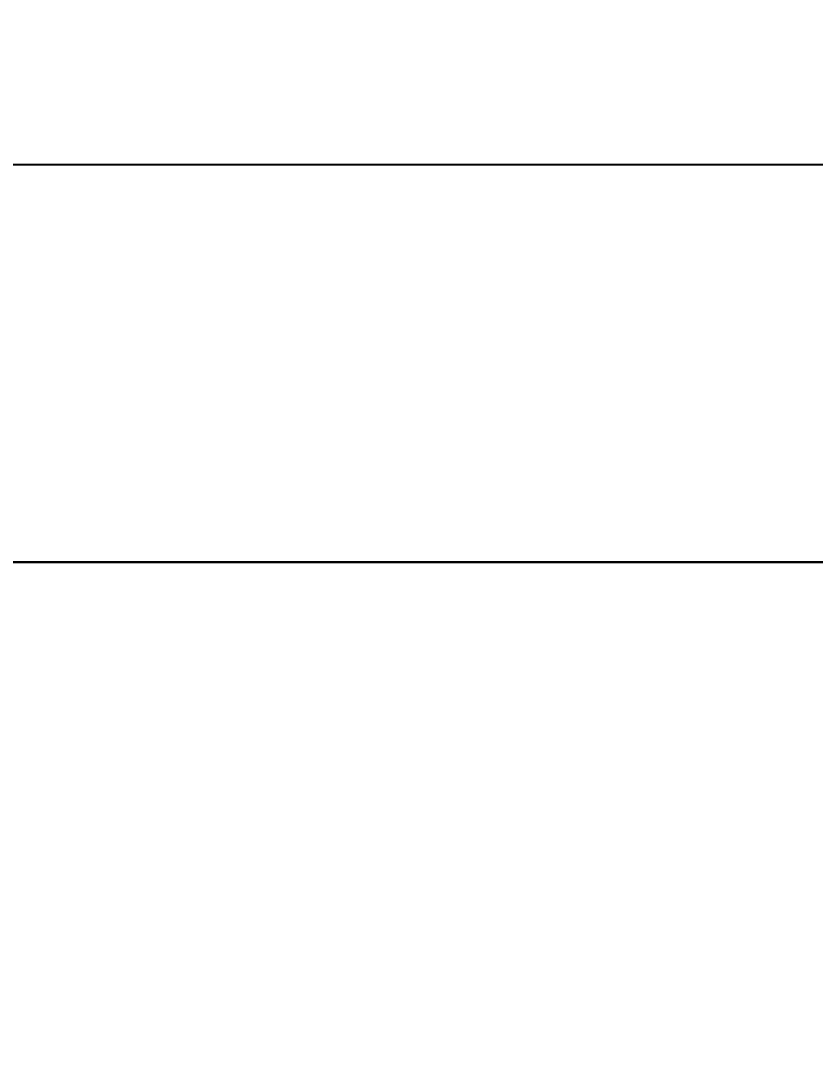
# Model space of a CAD drawing. Extents: x 11992 to 29481, y -6727 to 6811.
# Drawn here: x 19784.7 to 19833, y 4449.8 to 4513.3 of the extents above; entities that cross this region are included whole.
import ezdxf

# ---------------------------------------------------------------- set-up
doc = ezdxf.new("R2010")
doc.units = 0
doc.header["$MEASUREMENT"] = 0
doc.layers.get('0').update_dxf_attribs({"color": 8, "linetype": 'CONTINUOUS'})
doc.layers.get('Defpoints').update_dxf_attribs({"color": 8, "linetype": 'CONTINUOUS'})
doc.layers.add('zoylight 4标注', color=9, linetype='CONTINUOUS')
doc.layers.add('zoylight 5回路', color=4, linetype='CONTINUOUS')
doc.styles.add('CCD-DIM', font='archs.shx', dxfattribs={"width": 0.8})
doc.dimstyles.new('zoylight_DIM_40', dxfattribs={"dimscale": 40, "dimtxt": 1.9, "dimasz": 0.4, "dimexe": 0.5, "dimexo": 0.5, "dimgap": 0.5, "dimtad": 1, "dimdec": 0, "dimrnd": 5, "dimzin": 12, "dimdsep": 46, "dimtxsty": 'CCD-DIM', "dimblk": 'CCD_Dimension_Tick', "dimcen": 0.125, "dimclrd": 44, "dimclre": 44, "dimclrt": 50, "dimadec": 0, "dimazin": 0, "dimtfac": 1, "dimtdec": 0, "dimtmove": 2, "dimatfit": 3, "dimldrblk": 'CCD_Leader_Dot', "dimfxl": 0, "dimtvp": 1, "dimtolj": 1, "dimtzin": 0, "dimarcsym": 0})

# ---------------------------------------------------------------- blocks, each defined once
blk = doc.blocks.new('CCD_Dimension_Tick')
at = {"color": 0, "linetype": 'ByBlock'}
for p, q in [((-1.0906, 0), (0, 0)), ((0, 0), (1.0906, 0))]:
    blk.add_line(p, q, dxfattribs=at)
at = {"color": 0, "linetype": 'Continuous', "const_width": 0.6075}
blk.add_lwpolyline([(-0.6104, -0.6104), (0.6104, 0.6104)], dxfattribs=at)
blk = doc.blocks.new('*D51')
at = {"layer": 'Defpoints', "color": 0, "linetype": 'Continuous'}
for p in [(19109.618, 4504.542), (19109.618, 4430.548), (20098.936, 4430.548)]:
    blk.add_point(p, dxfattribs=at)
at = {"layer": 'zoylight 4标注', "color": 44, "linetype": 'Continuous', "lineweight": -2}
blk.add_line((19109.618, 4450.548), (19109.618, 4524.542), dxfattribs=at)
at = {"layer": 'zoylight 4标注', "color": 44, "lineweight": -2}
for p, q in [((20098.936, 4450.548), (20098.936, 4524.542)), ((20082.936, 4504.542), (19125.618, 4504.542))]:
    blk.add_line(p, q, dxfattribs=at)
at = {"layer": 'zoylight 4标注', "color": 44, "linetype": 'Continuous', "lineweight": -2, "xscale": 16, "yscale": 16, "zscale": 16}
for p, rotation in [((19109.618, 4504.542), 180.0000000015928), ((20098.936, 4504.542), 1.592805887185023e-09)]:
    blk.add_blockref('CCD_Dimension_Tick', p, dxfattribs=dict(at, rotation=rotation))
at = {"layer": 'zoylight 4标注', "color": 50, "linetype": 'Continuous', "insert": (19604.277, 4562.542), "char_height": 76, "attachment_point": 5, "rotation": 0, "style": 'CCD-DIM'}
blk.add_mtext('\\A1;990', dxfattribs=at)
blk = doc.blocks.new('CCD_Leader_Dot')
at = {"color": 0, "linetype": 'ByBlock'}
blk.add_line((-5, 0), (-10, 0), dxfattribs=at)
at = {"color": 0, "linetype": 'ByBlock', "const_width": 5}
blk.add_lwpolyline([(-2.5, 0, 1), (2.5, 0, 1)], format="xyb", close=True, dxfattribs=at)

msp = doc.modelspace()

# ---------------------------------------------------------------- linework, layer by layer
for p, q in [((19629.457, 4480.385, -1597.465), (20062.73, 4480.384, -1597.465)), ((19669.042, 4480.385, -1615.311), (20062.73, 4480.384, -1615.311)), ((19815.097, 4480.384, -1965.884), (19758.683, 4480.385, -1631.59)), ((20062.73, 4480.384, -2263.145), (19759.389, 4480.385, -2263.145)), ((20097.06, 4480.384, -2280.99), (19759.389, 4480.384, -2280.99)), ((19817.749, 4480.384, -1964.696), (19761.457, 4480.385, -1630.917)), ((19812.702, 4480.384, -2252.947), (19764.402, 4480.385, -2075.611)), ((19815.337, 4480.384, -2251.776), (19767.21, 4480.385, -2074.905)), ((19794.667, 4480.384, -2308.62), (19778.492, 4480.384, -2428.785)), ((19783.861, 4480.384, -2108.847), (19786.599, 4480.384, -2107.219)), ((19784.086, 4480.384, -2437.492), (19785.054, 4480.384, -2436.507)), ((19784.598, 4480.384, -2220.969), (19786.836, 4480.384, -2232.188)), ((19784.762, 4480.384, -2122.723), (19832.218, 4480.384, -2122.723)), ((19832.218, 4480.384, -2122.723), (19784.762, 4480.384, -2122.723)), ((19785.054, 4480.384, -2436.507), (19785.905, 4480.384, -2435.412)), ((19785.905, 4480.384, -2435.412), (19786.628, 4480.384, -2434.218)), ((19786.599, 4480.384, -2107.219), (19789.986, 4480.384, -2105.501)), ((19786.628, 4480.384, -2434.218), (19787.21, 4480.384, -2432.938)), ((19786.836, 4480.384, -2232.188), (19789.144, 4480.384, -2242.77)), ((19787.123, 4480.384, -2132.645), (19830.857, 4480.384, -2132.645)), ((19830.857, 4480.384, -2132.645), (19787.123, 4480.384, -2132.645)), ((19787.21, 4480.384, -2432.938), (19787.637, 4480.384, -2431.582)), ((19787.637, 4480.384, -2431.582), (19787.897, 4480.384, -2430.163)), ((19804.072, 4480.384, -2309.998), (19787.897, 4480.384, -2430.163)), ((19789.144, 4480.384, -2242.77), (19791.49, 4480.384, -2252.514)), ((19789.986, 4480.384, -2105.501), (19793.944, 4480.384, -2103.721)), ((19791.49, 4480.384, -2252.514), (19793.841, 4480.384, -2261.215)), ((19793.944, 4480.384, -2103.721), (19798.392, 4480.384, -2101.908)), ((19794.989, 4480.384, -2306.845), (19794.667, 4480.384, -2308.62)), ((19795.521, 4480.384, -2305.149), (19794.989, 4480.384, -2306.845)), ((19796.247, 4480.384, -2303.546), (19795.521, 4480.384, -2305.149)), ((19797.151, 4480.384, -2302.051), (19796.247, 4480.384, -2303.546)), ((19798.216, 4480.384, -2300.68), (19797.151, 4480.384, -2302.051)), ((19799.426, 4480.384, -2299.447), (19798.216, 4480.384, -2300.68)), ((19798.392, 4480.384, -2101.908), (19803.252, 4480.384, -2100.09)), ((19800.764, 4480.384, -2298.368), (19799.426, 4480.384, -2299.447)), ((19802.215, 4480.384, -2297.458), (19800.764, 4480.384, -2298.368)), ((19803.761, 4480.384, -2296.731), (19802.215, 4480.384, -2297.458)), ((19802.402, 4480.384, -2263.145), (19802.619, 4480.384, -2261.505)), ((19802.619, 4480.384, -2261.505), (19802.973, 4480.384, -2259.873)), ((19802.973, 4480.384, -2259.873), (19803.45, 4480.384, -2258.267)), ((19803.252, 4480.384, -2100.09), (19808.444, 4480.384, -2098.298)), ((19803.45, 4480.384, -2258.267), (19804.041, 4480.384, -2256.703)), ((19805.386, 4480.384, -2296.203), (19803.761, 4480.384, -2296.731)), ((19804.041, 4480.384, -2256.703), (19804.735, 4480.384, -2255.203)), ((19804.182, 4480.384, -2309.391), (19804.072, 4480.384, -2309.998)), ((19804.362, 4480.384, -2308.815), (19804.182, 4480.384, -2309.391)), ((19804.607, 4480.384, -2308.274), (19804.362, 4480.384, -2308.815)), ((19804.91, 4480.384, -2307.773), (19804.607, 4480.384, -2308.274)), ((19804.735, 4480.384, -2255.203), (19805.519, 4480.384, -2253.783)), ((19805.267, 4480.384, -2307.315), (19804.91, 4480.384, -2307.773)), ((19805.672, 4480.384, -2306.906), (19805.267, 4480.384, -2307.315)), ((19807.075, 4480.384, -2295.889), (19805.386, 4480.384, -2296.203)), ((19805.519, 4480.384, -2253.783), (19806.385, 4480.384, -2252.461)), ((19806.12, 4480.384, -2306.55), (19805.672, 4480.384, -2306.906)), ((19806.605, 4480.384, -2306.252), (19806.12, 4480.384, -2306.55)), ((19806.385, 4480.384, -2252.461), (19807.319, 4480.384, -2251.258)), ((19807.122, 4480.384, -2306.016), (19806.605, 4480.384, -2306.252)), ((19808.809, 4480.384, -2295.804), (19807.075, 4480.384, -2295.889)), ((19807.665, 4480.384, -2305.847), (19807.122, 4480.384, -2306.016)), ((19807.207, 4480.384, -2263.145), (19807.271, 4480.384, -2262.735)), ((19807.271, 4480.384, -2262.735), (19807.343, 4480.384, -2262.334)), ((19807.319, 4480.384, -2251.258), (19808.312, 4480.384, -2250.19)), ((19807.343, 4480.384, -2262.334), (19807.423, 4480.384, -2261.94)), ((19807.423, 4480.384, -2261.94), (19807.51, 4480.384, -2261.552)), ((19807.51, 4480.384, -2261.552), (19807.605, 4480.384, -2261.17)), ((19807.605, 4480.384, -2261.17), (19807.707, 4480.384, -2260.793)), ((19808.23, 4480.384, -2305.748), (19807.665, 4480.384, -2305.847)), ((19807.707, 4480.384, -2260.793), (19807.816, 4480.384, -2260.421)), ((19807.816, 4480.384, -2260.421), (19807.932, 4480.384, -2260.052)), ((19807.932, 4480.384, -2260.052), (19808.055, 4480.384, -2259.686)), ((19808.055, 4480.384, -2259.686), (19808.185, 4480.384, -2259.322)), ((19808.185, 4480.384, -2259.322), (19808.322, 4480.384, -2258.959)), ((19808.809, 4480.384, -2305.726), (19808.23, 4480.384, -2305.748)), ((19808.312, 4480.384, -2250.19), (19809.353, 4480.384, -2249.276)), ((19808.322, 4480.384, -2258.959), (19808.465, 4480.384, -2258.598)), ((19808.444, 4480.384, -2098.298), (19813.891, 4480.384, -2096.559)), ((19808.465, 4480.384, -2258.598), (19808.713, 4480.384, -2258.038)), ((19808.713, 4480.384, -2258.038), (19808.972, 4480.384, -2257.496)), ((19808.809, 4480.384, -2295.804), (20125.637, 4480.384, -2295.804)), ((19808.809, 4480.384, -2305.726), (20087.501, 4480.384, -2305.726)), ((19808.972, 4480.384, -2257.496), (19809.243, 4480.384, -2256.975)), ((19809.243, 4480.384, -2256.975), (19809.525, 4480.384, -2256.474)), ((19826.19, 4480.384, -1979.286), (19809.257, 4480.384, -1979.286)), ((19809.257, 4480.384, -1979.286), (19809.257, 4480.384, -1958.477)), ((19809.257, 4480.384, -1958.477), (19826.19, 4480.384, -1958.477)), ((19809.353, 4480.384, -2249.276), (19810.429, 4480.384, -2248.536)), ((19809.525, 4480.384, -2256.474), (19809.817, 4480.384, -2255.995)), ((19809.817, 4480.384, -2255.995), (19810.119, 4480.384, -2255.54)), ((19810.119, 4480.384, -2255.54), (19810.429, 4480.384, -2255.109)), ((19810.429, 4480.384, -2248.536), (19811.531, 4480.384, -2247.986)), ((19810.429, 4480.384, -2255.109), (19810.746, 4480.384, -2254.703)), ((19810.746, 4480.384, -2254.703), (19811.071, 4480.384, -2254.324)), ((19811.071, 4480.384, -2254.324), (19811.403, 4480.384, -2253.974)), ((19811.403, 4480.384, -2253.974), (19811.74, 4480.384, -2253.652)), ((19811.74, 4480.384, -2253.652), (19812.082, 4480.384, -2253.361)), ((19812.082, 4480.384, -2253.361), (19812.134, 4480.384, -2253.325)), ((19812.134, 4480.384, -2253.325), (19812.186, 4480.384, -2253.287)), ((19812.186, 4480.384, -2253.287), (19812.237, 4480.384, -2253.248)), ((19812.237, 4480.384, -2253.248), (19812.289, 4480.384, -2253.207)), ((19812.289, 4480.384, -2253.207), (19812.34, 4480.384, -2253.167)), ((19812.34, 4480.384, -2253.167), (19812.392, 4480.384, -2253.128)), ((19812.392, 4480.384, -2253.128), (19812.444, 4480.384, -2253.09)), ((19812.444, 4480.384, -2253.09), (19812.495, 4480.384, -2253.054)), ((19812.495, 4480.384, -2253.054), (19812.547, 4480.384, -2253.021)), ((19812.547, 4480.384, -2253.021), (19812.599, 4480.384, -2252.992)), ((19812.599, 4480.384, -2252.992), (19812.651, 4480.384, -2252.967)), ((19812.651, 4480.384, -2252.967), (19812.702, 4480.384, -2252.947)), ((19812.702, 4480.384, -2252.947), (19812.83, 4480.384, -2253.313)), ((19812.83, 4480.384, -2253.313), (19813.002, 4480.384, -2253.65)), ((19813.002, 4480.384, -2253.65), (19813.215, 4480.384, -2253.957)), ((19813.215, 4480.384, -2253.957), (19813.464, 4480.384, -2254.231)), ((19813.464, 4480.384, -2254.231), (19813.746, 4480.384, -2254.469)), ((19813.746, 4480.384, -2254.469), (19814.054, 4480.384, -2254.67)), ((19813.891, 4480.384, -2096.559), (19819.511, 4480.384, -2094.903)), ((19814.054, 4480.384, -2254.67), (19814.386, 4480.384, -2254.83)), ((19814.235, 4480.384, -2247.022), (19816.06, 4480.384, -2246.822)), ((19814.386, 4480.384, -2254.83), (19814.736, 4480.384, -2254.948)), ((19814.736, 4480.384, -2254.948), (19815.1, 4480.384, -2255.021)), ((19815.1, 4480.384, -2255.021), (19815.474, 4480.384, -2255.046)), ((19846.172, 4480.384, -1625.698), (19815.148, 4480.384, -1964.523)), ((19815.148, 4480.384, -1964.523), (19816.13, 4480.384, -2246.884)), ((19888.115, 4480.384, -2252.534), (19815.234, 4480.384, -1964.799)), ((19815.337, 4480.384, -2251.776), (19815.705, 4480.384, -2251.738)), ((19815.474, 4480.384, -2255.046), (19815.854, 4480.384, -2255.022)), ((19815.705, 4480.384, -2251.738), (19816.058, 4480.384, -2251.726)), ((19815.854, 4480.384, -2255.022), (19816.234, 4480.384, -2254.945)), ((19816.058, 4480.384, -2251.726), (19816.396, 4480.384, -2251.737)), ((19816.06, 4480.384, -2246.822), (19817.853, 4480.384, -2246.967)), ((19816.234, 4480.384, -2254.945), (19816.477, 4480.384, -2254.891)), ((19816.396, 4480.384, -2251.737), (19816.717, 4480.384, -2251.768)), ((19816.477, 4480.384, -2254.891), (19816.714, 4480.384, -2254.801)), ((19816.492, 4480.384, -1970.38), (19818.99, 4480.384, -2247.229)), ((19816.714, 4480.384, -2254.801), (19816.943, 4480.384, -2254.678)), ((19816.717, 4480.384, -2251.768), (19817.021, 4480.384, -2251.816)), ((19816.943, 4480.384, -2254.678), (19817.162, 4480.384, -2254.527)), ((19817.021, 4480.384, -2251.816), (19817.306, 4480.384, -2251.879)), ((19817.162, 4480.384, -2254.527), (19817.367, 4480.384, -2254.35)), ((19817.306, 4480.384, -2251.879), (19817.571, 4480.384, -2251.953)), ((19817.367, 4480.384, -2254.35), (19817.558, 4480.384, -2254.153)), ((19817.558, 4480.384, -2254.153), (19817.73, 4480.384, -2253.938)), ((19817.571, 4480.384, -2251.953), (19817.817, 4480.384, -2252.036)), ((19817.73, 4480.384, -2253.938), (19817.883, 4480.384, -2253.71)), ((19817.817, 4480.384, -2252.036), (19818.041, 4480.384, -2252.125)), ((19817.853, 4480.384, -2246.967), (19819.595, 4480.384, -2247.438)), ((19817.883, 4480.384, -2253.71), (19818.014, 4480.384, -2253.472)), ((19848.893, 4480.384, -1626.663), (19817.905, 4480.384, -1965.23)), ((19890.837, 4480.384, -2251.776), (19817.99, 4480.384, -1963.989)), ((19818.014, 4480.384, -2253.472), (19818.12, 4480.384, -2253.229)), ((19818.041, 4480.384, -2252.125), (19818.243, 4480.384, -2252.216)), ((19818.042, 4480.384, -1964.765), (19818.042, 4480.384, -1964.799)), ((19818.111, 4480.384, -1964.386), (19818.111, 4480.384, -1964.42)), ((19818.12, 4480.384, -2253.229), (19818.199, 4480.384, -2252.984)), ((19818.199, 4480.384, -2252.984), (19818.249, 4480.384, -2252.74)), ((19818.243, 4480.384, -2252.216), (19818.421, 4480.384, -2252.307)), ((19818.318, 4480.384, -2252.189), (19818.249, 4480.384, -2252.74)), ((19818.421, 4480.384, -2252.307), (19818.576, 4480.384, -2252.396)), ((19818.576, 4480.384, -2252.396), (19818.857, 4480.384, -2252.541)), ((19818.857, 4480.384, -2252.541), (19819.139, 4480.384, -2252.701)), ((19819.139, 4480.384, -2252.701), (19819.423, 4480.384, -2252.876)), ((19819.423, 4480.384, -2252.876), (19819.706, 4480.384, -2253.067)), ((19819.511, 4480.384, -2094.903), (19825.227, 4480.384, -2093.358)), ((19819.595, 4480.384, -2247.438), (19821.268, 4480.384, -2248.216)), ((19819.706, 4480.384, -2253.067), (19819.99, 4480.384, -2253.274)), ((19819.99, 4480.384, -2253.274), (19820.273, 4480.384, -2253.498)), ((19820.273, 4480.384, -2253.498), (19820.554, 4480.384, -2253.739)), ((19820.554, 4480.384, -2253.739), (19820.833, 4480.384, -2253.998)), ((19820.833, 4480.384, -2253.998), (19821.11, 4480.384, -2254.275)), ((19821.11, 4480.384, -2254.275), (19821.383, 4480.384, -2254.571)), ((19821.268, 4480.384, -2248.216), (19822.851, 4480.384, -2249.28)), ((19821.383, 4480.384, -2254.571), (19821.653, 4480.384, -2254.886)), ((19821.653, 4480.384, -2254.886), (19821.918, 4480.384, -2255.221)), ((19821.918, 4480.384, -2255.221), (19822.177, 4480.384, -2255.575)), ((19822.177, 4480.384, -2255.575), (19822.43, 4480.384, -2255.948)), ((19822.43, 4480.384, -2255.948), (19822.675, 4480.384, -2256.339)), ((19822.675, 4480.384, -2256.339), (19822.912, 4480.384, -2256.747)), ((19822.851, 4480.384, -2249.28), (19824.327, 4480.384, -2250.613)), ((19822.912, 4480.384, -2256.747), (19823.14, 4480.384, -2257.17)), ((19823.14, 4480.384, -2257.17), (19823.36, 4480.384, -2257.606)), ((19823.36, 4480.384, -2257.606), (19823.571, 4480.384, -2258.056)), ((19823.571, 4480.384, -2258.056), (19823.772, 4480.384, -2258.518)), ((19823.772, 4480.384, -2258.518), (19823.962, 4480.384, -2258.99)), ((19823.962, 4480.384, -2258.99), (19824.142, 4480.384, -2259.471)), ((19824.142, 4480.384, -2259.471), (19824.31, 4480.384, -2259.961)), ((19824.31, 4480.384, -2259.961), (19824.467, 4480.384, -2260.457)), ((19824.327, 4480.384, -2250.613), (19825.676, 4480.384, -2252.194)), ((19824.467, 4480.384, -2260.457), (19824.526, 4480.384, -2260.665)), ((19824.526, 4480.384, -2260.665), (19824.583, 4480.384, -2260.876)), ((19824.583, 4480.384, -2260.876), (19824.638, 4480.384, -2261.09)), ((19824.638, 4480.384, -2261.09), (19824.692, 4480.384, -2261.307)), ((19824.692, 4480.384, -2261.307), (19824.743, 4480.384, -2261.527)), ((19824.743, 4480.384, -2261.527), (19824.792, 4480.384, -2261.749)), ((19824.792, 4480.384, -2261.749), (19824.84, 4480.384, -2261.975)), ((19824.84, 4480.384, -2261.975), (19824.886, 4480.384, -2262.203)), ((19824.886, 4480.384, -2262.203), (19824.93, 4480.384, -2262.434)), ((19824.93, 4480.384, -2262.434), (19824.973, 4480.384, -2262.668)), ((19824.973, 4480.384, -2262.668), (19825.014, 4480.384, -2262.905)), ((19825.014, 4480.384, -2262.905), (19825.053, 4480.384, -2263.145)), ((19825.227, 4480.384, -2093.358), (19830.959, 4480.384, -2091.953)), ((19825.676, 4480.384, -2252.194), (19826.88, 4480.384, -2254.003)), ((19826.19, 4480.384, -1958.477), (19826.19, 4480.384, -1979.286)), ((19826.88, 4480.384, -2254.003), (19827.919, 4480.384, -2256.023)), ((20085.589, 4480.384, -2280.99), (19827.293, 4480.384, -2280.99)), ((20080.817, 4480.384, -2280.99), (19827.293, 4480.384, -2280.99)), ((19827.919, 4480.384, -2256.023), (19828.774, 4480.384, -2258.232)), ((19828.774, 4480.384, -2258.232), (19829.427, 4480.384, -2260.613)), ((19829.427, 4480.384, -2260.613), (19829.859, 4480.384, -2263.145)), ((19830.959, 4480.384, -2091.953), (19836.628, 4480.384, -2090.717))]:
    msp.add_line(p, q)
at = {"layer": 'zoylight 5回路', "linetype": 'Continuous'}
for centre, radius, start, end in [((15712.928, 6983.714), 6068.862, 309.8303753, 345.2632677), ((18411.614, 6014.699), 3024.99, 293.274875, 349.043014)]:
    msp.add_arc(centre, radius, start, end, dxfattribs=at)

# ---------------------------------------------------------------- dimensions: what is measured, and where the dimension line sits
at = {"layer": 'zoylight 4标注', "linetype": 'Continuous'}
dim = msp.add_aligned_dim(p1=(20098.936, 4430.548), p2=(19109.618, 4430.548), distance=-73.994, dimstyle='zoylight_DIM_40', dxfattribs=at)
dim.commit()
dim.dimension.update_dxf_attribs({"geometry": '*D51', "text_midpoint": (19604.277, 4562.542)})

doc.saveas('drawing.dxf')
